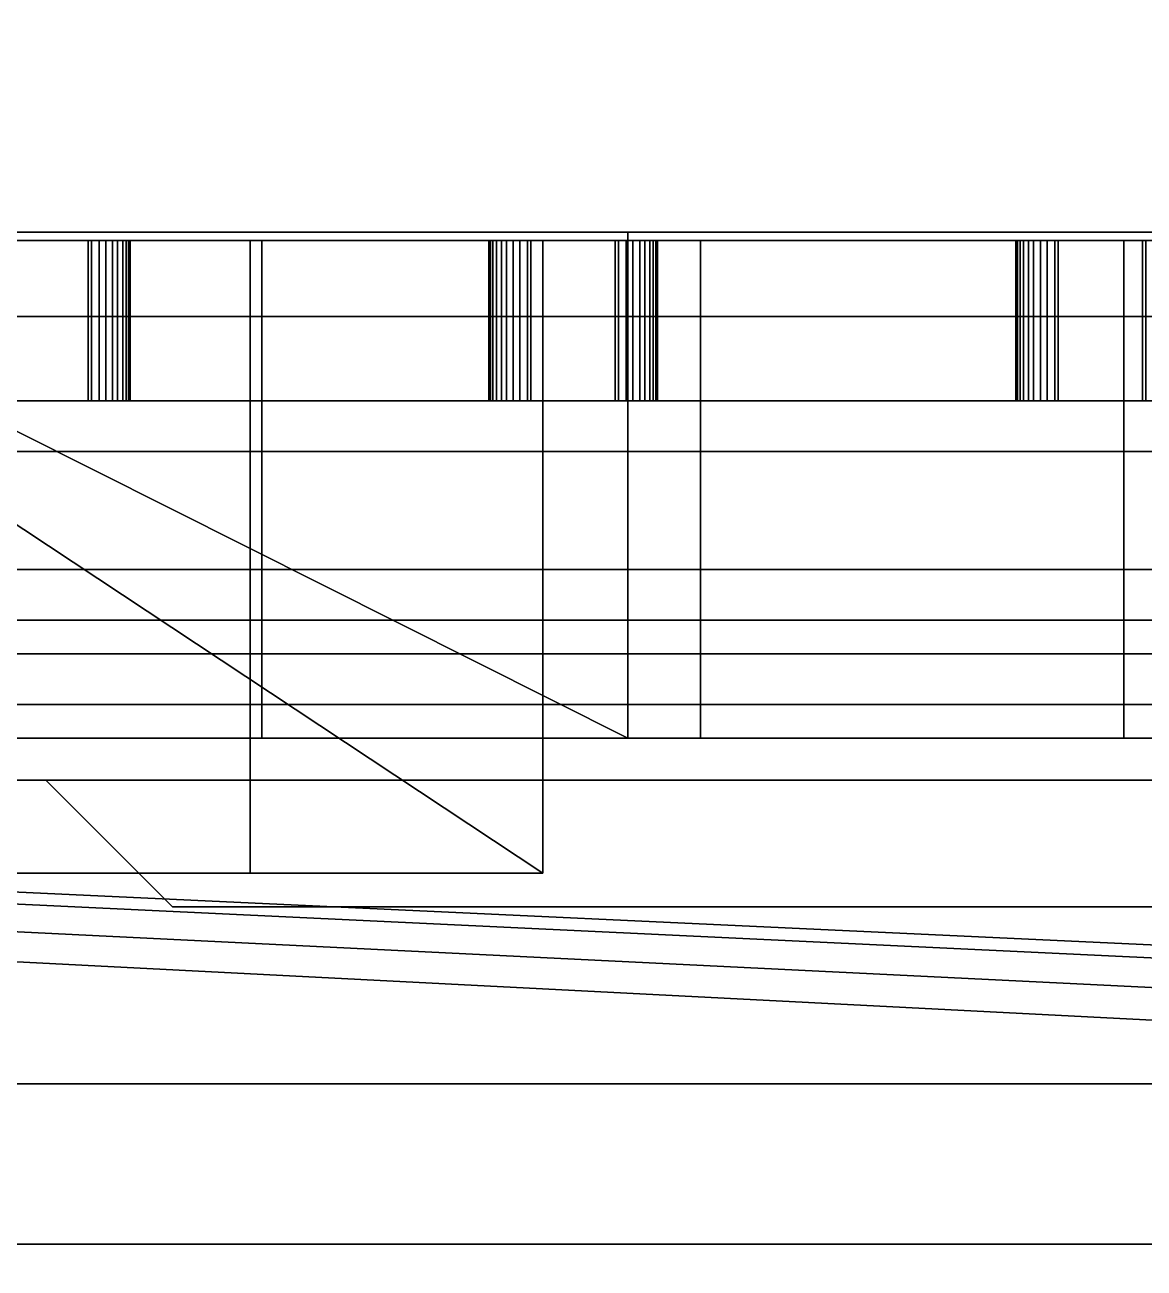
# Model space of a CAD drawing. Extents: x 0 to 7.6, y -0.8 to 10.1.
# Drawn here: x 1.685 to 1.8177, y -0.3629 to -0.2154 of the extents above; entities that cross this region are included whole.
import ezdxf

# ---------------------------------------------------------------- set-up
doc = ezdxf.new("R2010")
doc.units = 0
for name, color, linetype in [('BOARDS', 157, 'CONTINUOUS'), ('CORNICE', 252, 'CONTINUOUS'), ('DOOR', 250, 'CONTINUOUS'), ('WALL', 252, 'CONTINUOUS'), ('WALL_BOSSE', 252, 'CONTINUOUS'), ('WALL_FRAME', 252, 'CONTINUOUS'), ('WALL_FRAME.1', 252, 'CONTINUOUS')]:
    doc.layers.add(name, color=color, linetype=linetype)

msp = doc.modelspace()

# ---------------------------------------------------------------- linework, layer by layer
at = {"layer": 'BOARDS'}
for points in [[(2.3359, -0.608, 13.1354), (2.3359, 0, 13.1354), (0, 0, 13.1354), (0, -0.608, 13.1354)], [(2.3359, 0, 13.125), (2.3359, -0.608, 13.125), (0, -0.608, 13.125), (0, 0, 13.125)], [(2.135, -0.24, 1.875), (2.135, -0.05, 1.875), (0.99, -0.05, 1.875), (0.99, -0.24, 1.875)], [(0.99, -0.05, 1.865), (2.135, -0.05, 1.865), (2.135, -0.24, 1.865), (0.99, -0.24, 1.865)], [(1, -0.05, 10.0525), (2.125, -0.05, 10.0525), (2.125, -0.266, 10.0525), (1, -0.266, 10.0525)], [(2.125, -0.05, 10.0625), (1, -0.05, 10.0625), (1, -0.266, 10.0625), (2.125, -0.266, 10.0625)], [(1, -0.05, 5.99), (2.125, -0.05, 5.99), (2.125, -0.266, 5.99), (1, -0.266, 5.99)], [(2.125, -0.05, 6), (1, -0.05, 6), (1, -0.266, 6), (2.125, -0.266, 6)], [(0.765, -0.79, 1.875), (2.36, -0.79, 1.875), (0.99, -0.24, 1.875), (0.765, -0.24, 1.875)], [(0.765, -0.24, 1.865), (0.99, -0.24, 1.865), (2.36, -0.79, 1.865), (0.765, -0.79, 1.865)], [(2.36, -0.79, 1.875), (2.36, -0.24, 1.875), (2.135, -0.24, 1.875), (0.99, -0.24, 1.875)], [(2.135, -0.24, 1.865), (2.36, -0.24, 1.865), (2.36, -0.79, 1.865), (0.99, -0.24, 1.865)], [(1, -0.266, 10.0625), (1, -0.266, 10.0525), (2.125, -0.266, 10.0525), (2.125, -0.266, 10.0625)], [(1, -0.266, 6), (1, -0.266, 5.99), (2.125, -0.266, 5.99), (2.125, -0.266, 6)]]:
    msp.add_3dface(points, dxfattribs=at)
at = {"layer": 'CORNICE'}
for points in [[(2.75, -0.24, 8.95), (0, -0.24, 8.95), (0, -0.36, 8.95), (2.75, -0.36, 8.95)], [(0, -0.24, 8.7), (2.75, -0.24, 8.7), (2.75, -0.36, 8.7), (0, -0.36, 8.7)], [(2.75, -0.24, 8.95), (2.75, -0.24, 8.7), (0, -0.24, 8.7), (0, -0.24, 8.95)], [(0, -0.24, 12.175), (2.75, -0.24, 12.175), (2.75, -0.26, 12.175), (0, -0.26, 12.175)], [(2.75, -0.24, 12.2625), (0, -0.24, 12.2625), (0, -0.26, 12.2625), (2.75, -0.26, 12.2625)], [(0, -0.24, 12.175), (0, -0.24, 12.2625), (2.75, -0.24, 12.2625), (2.75, -0.24, 12.175)], [(2.75, -0.24, 12.2975), (2.75, -0.24, 12.375), (0, -0.24, 12.375), (0, -0.24, 12.2975)], [(2.75, -0.296, 12.45), (0, -0.296, 12.45), (0, -0.24, 12.45), (2.75, -0.24, 12.45)], [(2.75, -0.24, 12.41), (2.75, -0.24, 12.45), (0, -0.24, 12.45), (0, -0.24, 12.41)], [(2.75, -0.36, 12.8056), (0, -0.36, 12.8056), (0, -0.24, 12.8056), (2.75, -0.24, 12.8056)], [(0, -0.36, 12.7056), (2.75, -0.36, 12.7056), (2.75, -0.24, 12.7056), (0, -0.24, 12.7056)], [(2.75, -0.24, 12.8056), (0, -0.24, 12.8056), (0, -0.24, 12.7056), (2.75, -0.24, 12.7056)], [(2.5821, -0.36, 12.8556), (2.75, -0.36, 12.8556), (2.75, -0.24, 12.8556), (0, -0.24, 12.8556)], [(0, -0.408, 12.8556), (2.5821, -0.408, 12.8556), (2.5821, -0.36, 12.8556), (0, -0.24, 12.8556)], [(0, -0.24, 12.8056), (0, -0.24, 12.8556), (2.75, -0.24, 12.8556), (2.75, -0.24, 12.8056)], [(2.75, -0.24, 12.8056), (2.75, -0.36, 12.8056), (2.5821, -0.36, 12.8056), (0, -0.24, 12.8056)], [(0, -0.24, 12.8056), (2.5821, -0.36, 12.8056), (2.5821, -0.408, 12.8056), (0, -0.408, 12.8056)], [(0, -0.24, 13.0356), (2.75, -0.24, 13.0356), (2.75, -0.36, 13.0356), (2.4359, -0.36, 13.0356)], [(0, -0.24, 13.0356), (2.4359, -0.36, 13.0356), (2.4359, -0.508, 13.0356), (0, -0.508, 13.0356)], [(0, -0.24, 12.9356), (2.75, -0.24, 12.9356), (2.75, -0.24, 13.0356), (0, -0.24, 13.0356)], [(0, -0.24, 12.9356), (2.4359, -0.36, 12.9356), (2.75, -0.36, 12.9356), (2.75, -0.24, 12.9356)], [(0, -0.508, 12.9356), (2.4359, -0.508, 12.9356), (2.4359, -0.36, 12.9356), (0, -0.24, 12.9356)], [(0, -0.24, 13.125), (2.75, -0.24, 13.125), (2.75, -0.36, 13.125), (2.3359, -0.36, 13.125)], [(0, -0.24, 13.125), (2.3359, -0.36, 13.125), (2.3359, -0.608, 13.125), (0, -0.608, 13.125)], [(0, -0.24, 13.0356), (2.75, -0.24, 13.0356), (2.75, -0.24, 13.125), (0, -0.24, 13.125)], [(0, -0.24, 13.0356), (2.3359, -0.36, 13.0356), (2.75, -0.36, 13.0356), (2.75, -0.24, 13.0356)], [(0, -0.608, 13.0356), (2.3359, -0.608, 13.0356), (2.3359, -0.36, 13.0356), (0, -0.24, 13.0356)], [(0, -0.24, 12.45), (2.75, -0.24, 12.45), (2.75, -0.286, 12.45), (0, -0.286, 12.45)], [(2.75, -0.24, 12.7056), (0, -0.24, 12.7056), (0, -0.286, 12.7056), (2.75, -0.286, 12.7056)], [(0, -0.24, 12.45), (0, -0.24, 12.7056), (2.75, -0.24, 12.7056), (2.75, -0.24, 12.45)], [(0, -0.24, 12.9356), (2.75, -0.24, 12.9356), (2.75, -0.36, 12.9356), (2.5359, -0.36, 12.9356)], [(0, -0.24, 12.9356), (2.5359, -0.36, 12.9356), (2.5359, -0.498, 12.9356), (0, -0.498, 12.9356)], [(2.75, -0.24, 12.8556), (2.75, -0.24, 12.9356), (0, -0.24, 12.9356), (0, -0.24, 12.8556)], [(0, -0.398, 12.8556), (2.5821, -0.398, 12.8556), (2.5821, -0.36, 12.8556), (0, -0.24, 12.8556)], [(0, -0.28, 12.2975), (2.75, -0.28, 12.2975), (2.75, -0.24, 12.2975), (0, -0.24, 12.2975)], [(0, -0.24, 12.2625), (2.75, -0.24, 12.2625), (2.75, -0.24, 12.2975), (0, -0.24, 12.2975)], [(2.75, -0.28, 12.375), (0, -0.28, 12.375), (0, -0.24, 12.375), (2.75, -0.24, 12.375)], [(0, -0.296, 12.41), (2.75, -0.296, 12.41), (2.75, -0.24, 12.41), (0, -0.24, 12.41)], [(0, -0.24, 12.375), (2.75, -0.24, 12.375), (2.75, -0.24, 12.41), (0, -0.24, 12.41)], [(2.75, -0.241, 5), (0, -0.241, 5), (0, -0.341, 5), (2.75, -0.341, 5)], [(0, -0.241, 4.625), (2.75, -0.241, 4.625), (2.75, -0.341, 4.625), (0, -0.341, 4.625)], [(2.75, -0.241, 5), (2.75, -0.241, 4.625), (0, -0.241, 4.625), (0, -0.241, 5)], [(0, -0.3, 4.575), (2.75, -0.3, 4.575), (2.75, -0.241, 4.575), (0, -0.241, 4.575)], [(2.75, -0.3, 4.625), (0, -0.3, 4.625), (0, -0.241, 4.625), (2.75, -0.241, 4.625)], [(0, -0.241, 4.575), (2.75, -0.241, 4.575), (2.75, -0.241, 4.625), (0, -0.241, 4.625)], [(0, -0.26, 12.175), (2.75, -0.26, 12.175), (2.75, -0.26, 12.2625), (0, -0.26, 12.2625)], [(2.75, -0.26, 12.2625), (0, -0.26, 12.2625), (0, -0.28, 12.2975), (2.75, -0.28, 12.2975)], [(0, -0.28, 12.375), (2.75, -0.28, 12.375), (2.75, -0.28, 12.2975), (0, -0.28, 12.2975)], [(0, -0.296, 12.41), (0, -0.28, 12.375), (2.75, -0.28, 12.375), (2.75, -0.296, 12.41)], [(0, -0.286, 12.45), (2.75, -0.286, 12.45), (2.75, -0.286, 12.7056), (0, -0.286, 12.7056)], [(0, -0.296, 12.45), (2.75, -0.296, 12.45), (2.75, -0.296, 12.41), (0, -0.296, 12.41)], [(2.75, -0.3, 4.625), (2.75, -0.3, 4.575), (0, -0.3, 4.575), (0, -0.3, 4.625)], [(2.75, -0.341, 5), (0, -0.341, 5), (0, -0.341, 4.625), (2.75, -0.341, 4.625)], [(2.75, -0.36, 8.95), (0, -0.36, 8.95), (0, -0.36, 8.7), (2.75, -0.36, 8.7)], [(0, -0.36, 12.7056), (0, -0.36, 12.8056), (2.75, -0.36, 12.8056), (2.75, -0.36, 12.7056)]]:
    msp.add_3dface(points, dxfattribs=at)
at = {"layer": 'DOOR'}
for points in [[(2.125, -0.29, 1.675), (1.5925, -0.29, 1.675), (1.5925, -0.24, 1.675), (2.125, -0.24, 1.675)], [(1.5925, -0.29), (2.125, -0.29), (2.125, -0.24), (1.5925, -0.24)], [(2.125, -0.24, 1.675), (1.5925, -0.24, 1.675), (1.5925, -0.24), (2.125, -0.24)], [(1.5925, -0.29), (1.5925, -0.29, 1.675), (2.125, -0.29, 1.675), (2.125, -0.29)], [(2.025, -0.305, 1.575), (2.04, -0.29, 1.59), (1.6375, -0.29, 1.59), (1.6525, -0.305, 1.575)], [(1.6525, -0.305, 0.8875), (1.6375, -0.29, 0.8725), (2.04, -0.29, 0.8725), (2.025, -0.305, 0.8875)], [(2.04, -0.29, 1.59), (2.04, -0.29, 0.8725), (1.6375, -0.29, 0.8725), (1.6375, -0.29, 1.59)], [(2.025, -0.305, 0.7875), (2.04, -0.29, 0.8025), (1.6375, -0.29, 0.8025), (1.6525, -0.305, 0.7875)], [(1.6525, -0.305, 0.1), (1.6375, -0.29, 0.085), (2.04, -0.29, 0.085), (2.025, -0.305, 0.1)], [(2.04, -0.29, 0.8025), (2.04, -0.29, 0.085), (1.6375, -0.29, 0.085), (1.6375, -0.29, 0.8025)], [(1.6525, -0.305, 1.575), (1.6525, -0.305, 0.8875), (2.025, -0.305, 0.8875), (2.025, -0.305, 1.575)], [(1.6525, -0.305, 0.7875), (1.6525, -0.305, 0.1), (2.025, -0.305, 0.1), (2.025, -0.305, 0.7875)], [(1.975, -0.32, 1.525), (1.99, -0.305, 1.54), (1.6875, -0.305, 1.54), (1.7025, -0.32, 1.525)], [(1.7025, -0.32, 0.9375), (1.6875, -0.305, 0.9225), (1.99, -0.305, 0.9225), (1.975, -0.32, 0.9375)], [(1.7025, -0.32, 1.525), (1.6875, -0.305, 1.54), (1.6875, -0.305, 0.9225), (1.7025, -0.32, 0.9375)], [(1.99, -0.305, 1.54), (1.99, -0.305, 0.9225), (1.6875, -0.305, 0.9225), (1.6875, -0.305, 1.54)], [(1.975, -0.32, 0.7375), (1.99, -0.305, 0.7525), (1.6875, -0.305, 0.7525), (1.7025, -0.32, 0.7375)], [(1.7025, -0.32, 0.15), (1.6875, -0.305, 0.135), (1.99, -0.305, 0.135), (1.975, -0.32, 0.15)], [(1.7025, -0.32, 0.7375), (1.6875, -0.305, 0.7525), (1.6875, -0.305, 0.135), (1.7025, -0.32, 0.15)], [(1.99, -0.305, 0.7525), (1.99, -0.305, 0.135), (1.6875, -0.305, 0.135), (1.6875, -0.305, 0.7525)], [(1.7025, -0.32, 1.525), (1.7025, -0.32, 0.9375), (1.975, -0.32, 0.9375), (1.975, -0.32, 1.525)], [(1.7025, -0.32, 0.7375), (1.7025, -0.32, 0.15), (1.975, -0.32, 0.15), (1.975, -0.32, 0.7375)]]:
    msp.add_3dface(points, dxfattribs=at)
at = {"layer": 'WALL'}
for points in [[(2.75, -0.24, 13.125), (0, -0.24, 13.125), (0, 0, 13.125), (2.75, 0, 13.125)], [(0.99, -0.24, 8.135), (2.135, -0.24, 8.135), (2.135, 0, 8.135), (0.99, 0, 8.135)], [(2.135, -0.24, 5.99), (0.99, -0.24, 5.99), (0.99, 0, 5.99), (2.135, 0, 5.99)], [(0.99, -0.24, 4.01), (2.135, -0.24, 4.01), (2.135, 0, 4.01), (0.99, 0, 4.01)], [(2.135, -0.24, 1.865), (0.99, -0.24, 1.865), (0.99, 0, 1.865), (2.135, 0, 1.865)], [(0.99, -0.24, 11.8225), (2.135, -0.24, 11.8225), (2.135, 0, 11.8225), (0.99, 0, 11.8225)], [(2.135, -0.24, 10.0525), (0.99, -0.24, 10.0525), (0.99, 0, 10.0525), (2.135, 0, 10.0525)], [(1, -0.24, 1.675), (2.125, -0.24, 1.675), (2.125, 0, 1.675), (1, 0, 1.675)], [(0, -0.24, 13.125), (2.75, -0.24, 13.125), (2.135, -0.24, 11.8225), (0.99, -0.24, 11.8225)], [(2.35, -0.24, 1.865), (0.775, -0.24, 1.865), (0.775, -0.78, 1.865), (2.35, -0.78, 1.865)], [(0.775, -0.24, 1.675), (2.35, -0.24, 1.675), (2.35, -0.78, 1.675), (0.775, -0.78, 1.675)], [(2.35, -0.24, 1.675), (0.775, -0.24, 1.675), (0.775, -0.24, 1.865), (2.35, -0.24, 1.865)], [(0.99, -0.24, 10.0525), (2.135, -0.24, 10.0525), (2.135, -0.24, 8.135), (0.99, -0.24, 8.135)], [(0.99, -0.24, 5.99), (2.135, -0.24, 5.99), (2.135, -0.24, 4.01), (0.99, -0.24, 4.01)], [(0.99, -0.24, 1.865), (2.135, -0.24, 1.865), (2.125, -0.24, 1.675), (1, -0.24, 1.675)]]:
    msp.add_3dface(points, dxfattribs=at)
at = {"layer": 'WALL_BOSSE'}
for points in [[(1.8268, -0.24, 8.135), (1.8268, -0.25, 8.135), (1.6569, -0.25, 8.135), (1.6569, -0.24, 8.135)], [(1.6569, -0.24, 8.135), (1.7565, -0.24, 8.7), (1.8823, -0.24, 8.45), (1.8268, -0.24, 8.135)], [(1.7565, -0.3, 8.7), (1.7565, -0.24, 8.7), (1.6569, -0.24, 8.135), (1.6569, -0.25, 8.135)], [(1.7565, -0.24, 8.7), (2.75, -0.24, 8.7), (2.75, -0.24, 8.45), (1.8823, -0.24, 8.45)], [(2.75, -0.3, 8.7), (2.75, -0.24, 8.7), (1.7565, -0.24, 8.7), (1.7565, -0.3, 8.7)], [(1.6467, -0.241, 8.135), (1.4783, -0.241, 8.135), (1.3786, -0.241, 8.7), (1.7464, -0.241, 8.7)], [(1.7464, -0.316, 8.7), (1.7464, -0.241, 8.7), (1.3786, -0.241, 8.7), (1.3786, -0.316, 8.7)], [(1.7117, -0.241, 4.625), (1.4133, -0.241, 4.625), (1.4133, -0.316, 4.625), (1.7117, -0.316, 4.625)], [(1.5935, -0.241, 4.2508), (1.48, -0.241, 4.2468), (1.4133, -0.241, 4.625), (1.7117, -0.241, 4.625)], [(1.645, -0.241, 4.2468), (1.5935, -0.241, 4.2508), (1.7117, -0.241, 4.625)], [(1.645, -0.241, 4.2468), (1.7117, -0.241, 4.625), (1.7117, -0.316, 4.625), (1.645, -0.316, 4.2468)], [(1.6467, -0.25, 8.135), (1.6467, -0.241, 8.135), (1.7464, -0.241, 8.7), (1.7464, -0.316, 8.7)], [(1.7131, -0.241, 4.575), (1.655, -0.241, 4.246), (1.655, -0.3, 4.246), (1.7131, -0.3, 4.575)], [(1.655, -0.241, 4.246), (1.7651, -0.241, 4.2319), (1.7651, -0.3, 4.2319), (1.655, -0.3, 4.246)], [(1.655, -0.241, 4.246), (1.7131, -0.241, 4.575), (1.9074, -0.241, 4.575), (1.7651, -0.241, 4.2319)], [(1.9074, -0.241, 4.575), (1.7131, -0.241, 4.575), (1.7131, -0.3, 4.575), (1.9074, -0.3, 4.575)], [(1.7651, -0.241, 4.2319), (1.8153, -0.241, 4.2197), (1.8153, -0.3, 4.2197), (1.7651, -0.3, 4.2319)], [(1.8153, -0.241, 4.2197), (1.7651, -0.241, 4.2319), (1.9074, -0.241, 4.575)], [(1.8153, -0.241, 4.2197), (1.9074, -0.241, 4.575), (1.9074, -0.3, 4.575), (1.8153, -0.3, 4.2197)], [(1.645, -0.25, 8.125), (1.6467, -0.25, 8.135), (1.7464, -0.316, 8.7), (1.645, -0.316, 8.125)], [(1.6551, -0.25, 8.125), (1.825, -0.25, 8.125), (1.825, -0.3, 8.125), (1.6551, -0.3, 8.125)], [(1.8268, -0.25, 8.135), (1.825, -0.25, 8.125), (1.6551, -0.25, 8.125), (1.6569, -0.25, 8.135)], [(1.6551, -0.3, 8.125), (1.7565, -0.3, 8.7), (1.6569, -0.25, 8.135), (1.6551, -0.25, 8.125)], [(1.9074, -0.3, 4.575), (1.7131, -0.3, 4.575), (1.655, -0.3, 4.246), (1.7651, -0.3, 4.2319)], [(1.825, -0.3, 8.125), (1.8823, -0.3, 8.45), (1.7565, -0.3, 8.7), (1.6551, -0.3, 8.125)], [(1.8823, -0.3, 8.45), (2.75, -0.3, 8.45), (2.75, -0.3, 8.7), (1.7565, -0.3, 8.7)], [(1.8153, -0.3, 4.2197), (1.9074, -0.3, 4.575), (1.7651, -0.3, 4.2319)], [(1.645, -0.316, 8.125), (1.7464, -0.316, 8.7), (1.3786, -0.316, 8.7), (1.48, -0.316, 8.125)], [(1.5935, -0.316, 4.2508), (1.7117, -0.316, 4.625), (1.4133, -0.316, 4.625), (1.48, -0.316, 4.2468)], [(1.645, -0.316, 4.2468), (1.7117, -0.316, 4.625), (1.5935, -0.316, 4.2508)]]:
    msp.add_3dface(points, dxfattribs=at)
at = {"layer": 'WALL_FRAME'}
for points in [[(2.0625, -0.241, 5.7), (1.0625, -0.241, 5.7), (1.0625, -0.26, 5.7), (2.0625, -0.26, 5.7)], [(1.1304, -0.241, 5.6375), (1.1196, -0.241, 5.6375), (1.0625, -0.241, 5.7), (2.0625, -0.241, 5.7)], [(2.0625, -0.241, 9.7625), (1.0625, -0.241, 9.7625), (1.0625, -0.26, 9.7625), (2.0625, -0.26, 9.7625)], [(1.9375, -0.241, 9.3125), (1.1875, -0.241, 9.3125), (1.0625, -0.241, 9.7625), (2.0625, -0.241, 9.7625)], [(1.9375, -0.241, 5.25), (1.1875, -0.241, 5.25), (1.1196, -0.241, 5.3125), (1.9946, -0.241, 5.3125)], [(1.1929, -0.241, 5.6375), (1.1304, -0.241, 5.6375), (2.0625, -0.241, 5.7)], [(1.1875, -0.241, 5.25), (1.9375, -0.241, 5.25), (1.9375, -0.26, 5.25), (1.1875, -0.26, 5.25)], [(1.1875, -0.241, 9.3125), (1.9375, -0.241, 9.3125), (1.9375, -0.26, 9.3125), (1.1875, -0.26, 9.3125)], [(1.2554, -0.241, 5.6375), (1.1929, -0.241, 5.6375), (2.0625, -0.241, 5.7)], [(1.3179, -0.241, 5.6375), (1.2554, -0.241, 5.6375), (2.0625, -0.241, 5.7)], [(1.3804, -0.241, 5.6375), (1.3179, -0.241, 5.6375), (2.0625, -0.241, 5.7)], [(1.4429, -0.241, 5.6375), (1.3804, -0.241, 5.6375), (2.0625, -0.241, 5.7)], [(1.5054, -0.241, 5.6375), (1.4429, -0.241, 5.6375), (2.0625, -0.241, 5.7)], [(1.5679, -0.241, 5.6375), (1.5054, -0.241, 5.6375), (2.0625, -0.241, 5.7)], [(1.6304, -0.241, 5.6375), (1.5679, -0.241, 5.6375), (2.0625, -0.241, 5.7), (1.6929, -0.241, 5.6375)], [(1.6925, -0.241, 5.3125), (1.6825, -0.241, 5.3125), (1.6825, -0.26, 5.3125), (1.6925, -0.26, 5.3125)], [(1.6825, -0.241, 5.6375), (1.6925, -0.241, 5.6375), (1.6925, -0.26, 5.6375), (1.6825, -0.26, 5.6375)], [(1.6929, -0.241, 5.3125), (1.6925, -0.241, 5.3125), (1.6925, -0.26, 5.3125), (1.6929, -0.26, 5.3125)], [(1.6925, -0.241, 5.6375), (1.6929, -0.241, 5.6375), (1.6929, -0.26, 5.6375), (1.6925, -0.26, 5.6375)], [(1.6938, -0.241, 5.3127), (1.6929, -0.241, 5.3125), (1.6929, -0.26, 5.3125), (1.6938, -0.26, 5.3127)], [(1.6929, -0.241, 5.6375), (1.6938, -0.241, 5.6373), (1.6938, -0.26, 5.6373), (1.6929, -0.26, 5.6375)], [(1.7554, -0.241, 5.6375), (1.6929, -0.241, 5.6375), (2.0625, -0.241, 5.7)], [(1.6938, -0.241, 5.6373), (1.6929, -0.241, 5.6375), (1.7446, -0.241, 5.6375), (1.7437, -0.241, 5.6373)], [(1.6929, -0.241, 5.3125), (1.6938, -0.241, 5.3127), (1.7437, -0.241, 5.3127), (1.7446, -0.241, 5.3125)], [(1.6946, -0.241, 5.313), (1.6938, -0.241, 5.3127), (1.6938, -0.26, 5.3127), (1.6946, -0.26, 5.313)], [(1.6938, -0.241, 5.6373), (1.6946, -0.241, 5.637), (1.6946, -0.26, 5.637), (1.6938, -0.26, 5.6373)], [(1.6946, -0.241, 5.637), (1.6938, -0.241, 5.6373), (1.7437, -0.241, 5.6373), (1.7429, -0.241, 5.637)], [(1.6938, -0.241, 5.3127), (1.6946, -0.241, 5.313), (1.7429, -0.241, 5.313), (1.7437, -0.241, 5.3127)], [(1.6954, -0.241, 5.3134), (1.6946, -0.241, 5.313), (1.6946, -0.26, 5.313), (1.6954, -0.26, 5.3134)], [(1.6946, -0.241, 5.637), (1.6954, -0.241, 5.6366), (1.6954, -0.26, 5.6366), (1.6946, -0.26, 5.637)], [(1.6954, -0.241, 5.6366), (1.6946, -0.241, 5.637), (1.7429, -0.241, 5.637), (1.7421, -0.241, 5.6366)], [(1.6946, -0.241, 5.313), (1.6954, -0.241, 5.3134), (1.7421, -0.241, 5.3134), (1.7429, -0.241, 5.313)], [(1.696, -0.241, 5.314), (1.6954, -0.241, 5.3134), (1.6954, -0.26, 5.3134), (1.696, -0.26, 5.314)], [(1.6954, -0.241, 5.6366), (1.696, -0.241, 5.636), (1.696, -0.26, 5.636), (1.6954, -0.26, 5.6366)], [(1.696, -0.241, 5.636), (1.6954, -0.241, 5.6366), (1.7421, -0.241, 5.6366), (1.7415, -0.241, 5.636)], [(1.6954, -0.241, 5.3134), (1.696, -0.241, 5.314), (1.7415, -0.241, 5.314), (1.7421, -0.241, 5.3134)], [(1.6966, -0.241, 5.3146), (1.696, -0.241, 5.314), (1.696, -0.26, 5.314), (1.6966, -0.26, 5.3146)], [(1.696, -0.241, 5.636), (1.6966, -0.241, 5.6354), (1.6966, -0.26, 5.6354), (1.696, -0.26, 5.636)], [(1.6966, -0.241, 5.6354), (1.696, -0.241, 5.636), (1.7415, -0.241, 5.636), (1.7409, -0.241, 5.6354)], [(1.696, -0.241, 5.314), (1.6966, -0.241, 5.3146), (1.7409, -0.241, 5.3146), (1.7415, -0.241, 5.314)], [(1.697, -0.241, 5.3154), (1.6966, -0.241, 5.3146), (1.6966, -0.26, 5.3146), (1.697, -0.26, 5.3154)], [(1.6966, -0.241, 5.6354), (1.697, -0.241, 5.6346), (1.697, -0.26, 5.6346), (1.6966, -0.26, 5.6354)], [(1.697, -0.241, 5.6346), (1.6966, -0.241, 5.6354), (1.7409, -0.241, 5.6354), (1.7405, -0.241, 5.6346)], [(1.6966, -0.241, 5.3146), (1.697, -0.241, 5.3154), (1.7405, -0.241, 5.3154), (1.7409, -0.241, 5.3146)], [(1.6973, -0.241, 5.3162), (1.697, -0.241, 5.3154), (1.697, -0.26, 5.3154), (1.6973, -0.26, 5.3162)], [(1.697, -0.241, 5.6346), (1.6973, -0.241, 5.6338), (1.6973, -0.26, 5.6338), (1.697, -0.26, 5.6346)], [(1.6973, -0.241, 5.6338), (1.697, -0.241, 5.6346), (1.7405, -0.241, 5.6346), (1.7402, -0.241, 5.6338)], [(1.697, -0.241, 5.3154), (1.6973, -0.241, 5.3162), (1.7402, -0.241, 5.3162), (1.7405, -0.241, 5.3154)], [(1.6975, -0.241, 5.3171), (1.6973, -0.241, 5.3162), (1.6973, -0.26, 5.3162), (1.6975, -0.26, 5.3171)], [(1.6973, -0.241, 5.6338), (1.6975, -0.241, 5.6329), (1.6975, -0.26, 5.6329), (1.6973, -0.26, 5.6338)], [(1.6975, -0.241, 5.6329), (1.6973, -0.241, 5.6338), (1.7402, -0.241, 5.6338), (1.74, -0.241, 5.6329)], [(1.6973, -0.241, 5.3162), (1.6975, -0.241, 5.3171), (1.74, -0.241, 5.3171), (1.7402, -0.241, 5.3162)], [(1.6975, -0.241, 5.6325), (1.6975, -0.241, 5.3175), (1.6975, -0.26, 5.3175), (1.6975, -0.26, 5.6325)], [(1.6975, -0.241, 5.3175), (1.6975, -0.241, 5.3171), (1.6975, -0.26, 5.3171), (1.6975, -0.26, 5.3175)], [(1.6975, -0.241, 5.6329), (1.6975, -0.241, 5.6325), (1.6975, -0.26, 5.6325), (1.6975, -0.26, 5.6329)], [(1.6975, -0.241, 5.3171), (1.6975, -0.241, 5.6329), (1.74, -0.241, 5.6329), (1.74, -0.241, 5.3171)], [(1.7402, -0.241, 5.3162), (1.74, -0.241, 5.3171), (1.74, -0.26, 5.3171), (1.7402, -0.26, 5.3162)], [(1.74, -0.241, 5.3171), (1.74, -0.241, 5.3175), (1.74, -0.26, 5.3175), (1.74, -0.26, 5.3171)], [(1.74, -0.241, 5.3175), (1.74, -0.241, 5.6325), (1.74, -0.26, 5.6325), (1.74, -0.26, 5.3175)], [(1.74, -0.241, 5.6325), (1.74, -0.241, 5.6329), (1.74, -0.26, 5.6329), (1.74, -0.26, 5.6325)], [(1.74, -0.241, 5.6329), (1.7402, -0.241, 5.6338), (1.7402, -0.26, 5.6338), (1.74, -0.26, 5.6329)], [(1.7405, -0.241, 5.3154), (1.7402, -0.241, 5.3162), (1.7402, -0.26, 5.3162), (1.7405, -0.26, 5.3154)], [(1.7402, -0.241, 5.6338), (1.7405, -0.241, 5.6346), (1.7405, -0.26, 5.6346), (1.7402, -0.26, 5.6338)], [(1.7409, -0.241, 5.3146), (1.7405, -0.241, 5.3154), (1.7405, -0.26, 5.3154), (1.7409, -0.26, 5.3146)], [(1.7405, -0.241, 5.6346), (1.7409, -0.241, 5.6354), (1.7409, -0.26, 5.6354), (1.7405, -0.26, 5.6346)], [(1.7415, -0.241, 5.314), (1.7409, -0.241, 5.3146), (1.7409, -0.26, 5.3146), (1.7415, -0.26, 5.314)], [(1.7409, -0.241, 5.6354), (1.7415, -0.241, 5.636), (1.7415, -0.26, 5.636), (1.7409, -0.26, 5.6354)], [(1.7421, -0.241, 5.3134), (1.7415, -0.241, 5.314), (1.7415, -0.26, 5.314), (1.7421, -0.26, 5.3134)], [(1.7415, -0.241, 5.636), (1.7421, -0.241, 5.6366), (1.7421, -0.26, 5.6366), (1.7415, -0.26, 5.636)], [(1.7429, -0.241, 5.313), (1.7421, -0.241, 5.3134), (1.7421, -0.26, 5.3134), (1.7429, -0.26, 5.313)], [(1.7421, -0.241, 5.6366), (1.7429, -0.241, 5.637), (1.7429, -0.26, 5.637), (1.7421, -0.26, 5.6366)], [(1.7437, -0.241, 5.3127), (1.7429, -0.241, 5.313), (1.7429, -0.26, 5.313), (1.7437, -0.26, 5.3127)], [(1.7429, -0.241, 5.637), (1.7437, -0.241, 5.6373), (1.7437, -0.26, 5.6373), (1.7429, -0.26, 5.637)], [(1.7446, -0.241, 5.3125), (1.7437, -0.241, 5.3127), (1.7437, -0.26, 5.3127), (1.7446, -0.26, 5.3125)], [(1.7437, -0.241, 5.6373), (1.7446, -0.241, 5.6375), (1.7446, -0.26, 5.6375), (1.7437, -0.26, 5.6373)], [(1.745, -0.241, 5.3125), (1.7446, -0.241, 5.3125), (1.7446, -0.26, 5.3125), (1.745, -0.26, 5.3125)], [(1.7446, -0.241, 5.6375), (1.745, -0.241, 5.6375), (1.745, -0.26, 5.6375), (1.7446, -0.26, 5.6375)], [(1.755, -0.241, 5.3125), (1.745, -0.241, 5.3125), (1.745, -0.26, 5.3125), (1.755, -0.26, 5.3125)], [(1.745, -0.241, 5.6375), (1.755, -0.241, 5.6375), (1.755, -0.26, 5.6375), (1.745, -0.26, 5.6375)], [(1.7554, -0.241, 5.3125), (1.755, -0.241, 5.3125), (1.755, -0.26, 5.3125), (1.7554, -0.26, 5.3125)], [(1.755, -0.241, 5.6375), (1.7554, -0.241, 5.6375), (1.7554, -0.26, 5.6375), (1.755, -0.26, 5.6375)], [(1.7563, -0.241, 5.3127), (1.7554, -0.241, 5.3125), (1.7554, -0.26, 5.3125), (1.7563, -0.26, 5.3127)], [(1.7554, -0.241, 5.6375), (1.7563, -0.241, 5.6373), (1.7563, -0.26, 5.6373), (1.7554, -0.26, 5.6375)], [(1.8179, -0.241, 5.6375), (1.7554, -0.241, 5.6375), (2.0625, -0.241, 5.7)], [(1.7563, -0.241, 5.6373), (1.7554, -0.241, 5.6375), (1.8071, -0.241, 5.6375), (1.8062, -0.241, 5.6373)], [(1.7554, -0.241, 5.3125), (1.7563, -0.241, 5.3127), (1.8062, -0.241, 5.3127), (1.8071, -0.241, 5.3125)], [(1.7571, -0.241, 5.313), (1.7563, -0.241, 5.3127), (1.7563, -0.26, 5.3127), (1.7571, -0.26, 5.313)], [(1.7563, -0.241, 5.6373), (1.7571, -0.241, 5.637), (1.7571, -0.26, 5.637), (1.7563, -0.26, 5.6373)], [(1.7571, -0.241, 5.637), (1.7563, -0.241, 5.6373), (1.8062, -0.241, 5.6373), (1.8054, -0.241, 5.637)], [(1.7563, -0.241, 5.3127), (1.7571, -0.241, 5.313), (1.8054, -0.241, 5.313), (1.8062, -0.241, 5.3127)], [(1.7579, -0.241, 5.3134), (1.7571, -0.241, 5.313), (1.7571, -0.26, 5.313), (1.7579, -0.26, 5.3134)], [(1.7571, -0.241, 5.637), (1.7579, -0.241, 5.6366), (1.7579, -0.26, 5.6366), (1.7571, -0.26, 5.637)], [(1.7579, -0.241, 5.6366), (1.7571, -0.241, 5.637), (1.8054, -0.241, 5.637), (1.8046, -0.241, 5.6366)], [(1.7571, -0.241, 5.313), (1.7579, -0.241, 5.3134), (1.8046, -0.241, 5.3134), (1.8054, -0.241, 5.313)], [(1.7585, -0.241, 5.314), (1.7579, -0.241, 5.3134), (1.7579, -0.26, 5.3134), (1.7585, -0.26, 5.314)], [(1.7579, -0.241, 5.6366), (1.7585, -0.241, 5.636), (1.7585, -0.26, 5.636), (1.7579, -0.26, 5.6366)], [(1.7585, -0.241, 5.636), (1.7579, -0.241, 5.6366), (1.8046, -0.241, 5.6366), (1.804, -0.241, 5.636)], [(1.7579, -0.241, 5.3134), (1.7585, -0.241, 5.314), (1.804, -0.241, 5.314), (1.8046, -0.241, 5.3134)], [(1.7591, -0.241, 5.3146), (1.7585, -0.241, 5.314), (1.7585, -0.26, 5.314), (1.7591, -0.26, 5.3146)], [(1.7585, -0.241, 5.636), (1.7591, -0.241, 5.6354), (1.7591, -0.26, 5.6354), (1.7585, -0.26, 5.636)], [(1.7591, -0.241, 5.6354), (1.7585, -0.241, 5.636), (1.804, -0.241, 5.636), (1.8034, -0.241, 5.6354)], [(1.7585, -0.241, 5.314), (1.7591, -0.241, 5.3146), (1.8034, -0.241, 5.3146), (1.804, -0.241, 5.314)], [(1.7595, -0.241, 5.3154), (1.7591, -0.241, 5.3146), (1.7591, -0.26, 5.3146), (1.7595, -0.26, 5.3154)], [(1.7591, -0.241, 5.6354), (1.7595, -0.241, 5.6346), (1.7595, -0.26, 5.6346), (1.7591, -0.26, 5.6354)], [(1.7595, -0.241, 5.6346), (1.7591, -0.241, 5.6354), (1.8034, -0.241, 5.6354), (1.803, -0.241, 5.6346)], [(1.7591, -0.241, 5.3146), (1.7595, -0.241, 5.3154), (1.803, -0.241, 5.3154), (1.8034, -0.241, 5.3146)], [(1.7598, -0.241, 5.3162), (1.7595, -0.241, 5.3154), (1.7595, -0.26, 5.3154), (1.7598, -0.26, 5.3162)], [(1.7595, -0.241, 5.6346), (1.7598, -0.241, 5.6338), (1.7598, -0.26, 5.6338), (1.7595, -0.26, 5.6346)], [(1.7598, -0.241, 5.6338), (1.7595, -0.241, 5.6346), (1.803, -0.241, 5.6346), (1.8027, -0.241, 5.6338)], [(1.7595, -0.241, 5.3154), (1.7598, -0.241, 5.3162), (1.8027, -0.241, 5.3162), (1.803, -0.241, 5.3154)], [(1.76, -0.241, 5.3171), (1.7598, -0.241, 5.3162), (1.7598, -0.26, 5.3162), (1.76, -0.26, 5.3171)], [(1.7598, -0.241, 5.6338), (1.76, -0.241, 5.6329), (1.76, -0.26, 5.6329), (1.7598, -0.26, 5.6338)], [(1.76, -0.241, 5.6329), (1.7598, -0.241, 5.6338), (1.8027, -0.241, 5.6338), (1.8025, -0.241, 5.6329)], [(1.7598, -0.241, 5.3162), (1.76, -0.241, 5.3171), (1.8025, -0.241, 5.3171), (1.8027, -0.241, 5.3162)], [(1.76, -0.241, 5.6325), (1.76, -0.241, 5.3175), (1.76, -0.26, 5.3175), (1.76, -0.26, 5.6325)], [(1.76, -0.241, 5.3175), (1.76, -0.241, 5.3171), (1.76, -0.26, 5.3171), (1.76, -0.26, 5.3175)], [(1.76, -0.241, 5.6329), (1.76, -0.241, 5.6325), (1.76, -0.26, 5.6325), (1.76, -0.26, 5.6329)], [(1.76, -0.241, 5.3171), (1.76, -0.241, 5.6329), (1.8025, -0.241, 5.6329), (1.8025, -0.241, 5.3171)], [(1.8027, -0.241, 5.3162), (1.8025, -0.241, 5.3171), (1.8025, -0.26, 5.3171), (1.8027, -0.26, 5.3162)], [(1.8025, -0.241, 5.3171), (1.8025, -0.241, 5.3175), (1.8025, -0.26, 5.3175), (1.8025, -0.26, 5.3171)], [(1.8025, -0.241, 5.3175), (1.8025, -0.241, 5.6325), (1.8025, -0.26, 5.6325), (1.8025, -0.26, 5.3175)], [(1.8025, -0.241, 5.6325), (1.8025, -0.241, 5.6329), (1.8025, -0.26, 5.6329), (1.8025, -0.26, 5.6325)], [(1.8025, -0.241, 5.6329), (1.8027, -0.241, 5.6338), (1.8027, -0.26, 5.6338), (1.8025, -0.26, 5.6329)], [(1.803, -0.241, 5.3154), (1.8027, -0.241, 5.3162), (1.8027, -0.26, 5.3162), (1.803, -0.26, 5.3154)], [(1.8027, -0.241, 5.6338), (1.803, -0.241, 5.6346), (1.803, -0.26, 5.6346), (1.8027, -0.26, 5.6338)], [(1.8034, -0.241, 5.3146), (1.803, -0.241, 5.3154), (1.803, -0.26, 5.3154), (1.8034, -0.26, 5.3146)], [(1.803, -0.241, 5.6346), (1.8034, -0.241, 5.6354), (1.8034, -0.26, 5.6354), (1.803, -0.26, 5.6346)], [(1.804, -0.241, 5.314), (1.8034, -0.241, 5.3146), (1.8034, -0.26, 5.3146), (1.804, -0.26, 5.314)], [(1.8034, -0.241, 5.6354), (1.804, -0.241, 5.636), (1.804, -0.26, 5.636), (1.8034, -0.26, 5.6354)], [(1.8046, -0.241, 5.3134), (1.804, -0.241, 5.314), (1.804, -0.26, 5.314), (1.8046, -0.26, 5.3134)], [(1.804, -0.241, 5.636), (1.8046, -0.241, 5.6366), (1.8046, -0.26, 5.6366), (1.804, -0.26, 5.636)], [(1.8054, -0.241, 5.313), (1.8046, -0.241, 5.3134), (1.8046, -0.26, 5.3134), (1.8054, -0.26, 5.313)], [(1.8046, -0.241, 5.6366), (1.8054, -0.241, 5.637), (1.8054, -0.26, 5.637), (1.8046, -0.26, 5.6366)], [(1.8062, -0.241, 5.3127), (1.8054, -0.241, 5.313), (1.8054, -0.26, 5.313), (1.8062, -0.26, 5.3127)], [(1.8054, -0.241, 5.637), (1.8062, -0.241, 5.6373), (1.8062, -0.26, 5.6373), (1.8054, -0.26, 5.637)], [(1.8071, -0.241, 5.3125), (1.8062, -0.241, 5.3127), (1.8062, -0.26, 5.3127), (1.8071, -0.26, 5.3125)], [(1.8062, -0.241, 5.6373), (1.8071, -0.241, 5.6375), (1.8071, -0.26, 5.6375), (1.8062, -0.26, 5.6373)], [(1.8075, -0.241, 5.3125), (1.8071, -0.241, 5.3125), (1.8071, -0.26, 5.3125), (1.8075, -0.26, 5.3125)], [(1.8071, -0.241, 5.6375), (1.8075, -0.241, 5.6375), (1.8075, -0.26, 5.6375), (1.8071, -0.26, 5.6375)], [(1.8175, -0.241, 5.3125), (1.8075, -0.241, 5.3125), (1.8075, -0.26, 5.3125), (1.8175, -0.26, 5.3125)], [(1.8075, -0.241, 5.6375), (1.8175, -0.241, 5.6375), (1.8175, -0.26, 5.6375), (1.8075, -0.26, 5.6375)], [(1.8179, -0.241, 5.3125), (1.8175, -0.241, 5.3125), (1.8175, -0.26, 5.3125), (1.8179, -0.26, 5.3125)], [(1.8175, -0.241, 5.6375), (1.8179, -0.241, 5.6375), (1.8179, -0.26, 5.6375), (1.8175, -0.26, 5.6375)], [(1.9946, -0.26, 5.6375), (2.0054, -0.26, 5.6375), (2.0625, -0.26, 5.7), (1.0625, -0.26, 5.7)], [(1.9321, -0.26, 5.6375), (1.9946, -0.26, 5.6375), (1.0625, -0.26, 5.7), (1.8696, -0.26, 5.6375)], [(1.8071, -0.26, 5.6375), (1.8696, -0.26, 5.6375), (1.0625, -0.26, 5.7), (1.7446, -0.26, 5.6375)], [(1.6821, -0.26, 5.6375), (1.7446, -0.26, 5.6375), (1.0625, -0.26, 5.7), (1.6196, -0.26, 5.6375)], [(1.1875, -0.26, 9.3125), (1.9375, -0.26, 9.3125), (2.0625, -0.26, 9.7625), (1.0625, -0.26, 9.7625)], [(1.1875, -0.26, 5.25), (1.9375, -0.26, 5.25), (2.0054, -0.26, 5.3125), (1.1304, -0.26, 5.3125)], [(1.7437, -0.26, 5.6373), (1.7446, -0.26, 5.6375), (1.6929, -0.26, 5.6375), (1.6938, -0.26, 5.6373)], [(1.7446, -0.26, 5.3125), (1.7437, -0.26, 5.3127), (1.6938, -0.26, 5.3127), (1.6929, -0.26, 5.3125)], [(1.7429, -0.26, 5.637), (1.7437, -0.26, 5.6373), (1.6938, -0.26, 5.6373), (1.6946, -0.26, 5.637)], [(1.7437, -0.26, 5.3127), (1.7429, -0.26, 5.313), (1.6946, -0.26, 5.313), (1.6938, -0.26, 5.3127)], [(1.7421, -0.26, 5.6366), (1.7429, -0.26, 5.637), (1.6946, -0.26, 5.637), (1.6954, -0.26, 5.6366)], [(1.7429, -0.26, 5.313), (1.7421, -0.26, 5.3134), (1.6954, -0.26, 5.3134), (1.6946, -0.26, 5.313)], [(1.7415, -0.26, 5.636), (1.7421, -0.26, 5.6366), (1.6954, -0.26, 5.6366), (1.696, -0.26, 5.636)], [(1.7421, -0.26, 5.3134), (1.7415, -0.26, 5.314), (1.696, -0.26, 5.314), (1.6954, -0.26, 5.3134)], [(1.7409, -0.26, 5.6354), (1.7415, -0.26, 5.636), (1.696, -0.26, 5.636), (1.6966, -0.26, 5.6354)], [(1.7415, -0.26, 5.314), (1.7409, -0.26, 5.3146), (1.6966, -0.26, 5.3146), (1.696, -0.26, 5.314)], [(1.7405, -0.26, 5.6346), (1.7409, -0.26, 5.6354), (1.6966, -0.26, 5.6354), (1.697, -0.26, 5.6346)], [(1.7409, -0.26, 5.3146), (1.7405, -0.26, 5.3154), (1.697, -0.26, 5.3154), (1.6966, -0.26, 5.3146)], [(1.7402, -0.26, 5.6338), (1.7405, -0.26, 5.6346), (1.697, -0.26, 5.6346), (1.6973, -0.26, 5.6338)], [(1.7405, -0.26, 5.3154), (1.7402, -0.26, 5.3162), (1.6973, -0.26, 5.3162), (1.697, -0.26, 5.3154)], [(1.74, -0.26, 5.6329), (1.7402, -0.26, 5.6338), (1.6973, -0.26, 5.6338), (1.6975, -0.26, 5.6329)], [(1.7402, -0.26, 5.3162), (1.74, -0.26, 5.3171), (1.6975, -0.26, 5.3171), (1.6973, -0.26, 5.3162)], [(1.74, -0.26, 5.3171), (1.74, -0.26, 5.6329), (1.6975, -0.26, 5.6329), (1.6975, -0.26, 5.3171)], [(1.8062, -0.26, 5.6373), (1.8071, -0.26, 5.6375), (1.7554, -0.26, 5.6375), (1.7563, -0.26, 5.6373)], [(1.8071, -0.26, 5.3125), (1.8062, -0.26, 5.3127), (1.7563, -0.26, 5.3127), (1.7554, -0.26, 5.3125)], [(1.8054, -0.26, 5.637), (1.8062, -0.26, 5.6373), (1.7563, -0.26, 5.6373), (1.7571, -0.26, 5.637)], [(1.8062, -0.26, 5.3127), (1.8054, -0.26, 5.313), (1.7571, -0.26, 5.313), (1.7563, -0.26, 5.3127)], [(1.8046, -0.26, 5.6366), (1.8054, -0.26, 5.637), (1.7571, -0.26, 5.637), (1.7579, -0.26, 5.6366)], [(1.8054, -0.26, 5.313), (1.8046, -0.26, 5.3134), (1.7579, -0.26, 5.3134), (1.7571, -0.26, 5.313)], [(1.804, -0.26, 5.636), (1.8046, -0.26, 5.6366), (1.7579, -0.26, 5.6366), (1.7585, -0.26, 5.636)], [(1.8046, -0.26, 5.3134), (1.804, -0.26, 5.314), (1.7585, -0.26, 5.314), (1.7579, -0.26, 5.3134)], [(1.8034, -0.26, 5.6354), (1.804, -0.26, 5.636), (1.7585, -0.26, 5.636), (1.7591, -0.26, 5.6354)], [(1.804, -0.26, 5.314), (1.8034, -0.26, 5.3146), (1.7591, -0.26, 5.3146), (1.7585, -0.26, 5.314)], [(1.803, -0.26, 5.6346), (1.8034, -0.26, 5.6354), (1.7591, -0.26, 5.6354), (1.7595, -0.26, 5.6346)], [(1.8034, -0.26, 5.3146), (1.803, -0.26, 5.3154), (1.7595, -0.26, 5.3154), (1.7591, -0.26, 5.3146)], [(1.8027, -0.26, 5.6338), (1.803, -0.26, 5.6346), (1.7595, -0.26, 5.6346), (1.7598, -0.26, 5.6338)], [(1.803, -0.26, 5.3154), (1.8027, -0.26, 5.3162), (1.7598, -0.26, 5.3162), (1.7595, -0.26, 5.3154)], [(1.8025, -0.26, 5.6329), (1.8027, -0.26, 5.6338), (1.7598, -0.26, 5.6338), (1.76, -0.26, 5.6329)], [(1.8027, -0.26, 5.3162), (1.8025, -0.26, 5.3171), (1.76, -0.26, 5.3171), (1.7598, -0.26, 5.3162)], [(1.8025, -0.26, 5.3171), (1.8025, -0.26, 5.6329), (1.76, -0.26, 5.6329), (1.76, -0.26, 5.3171)]]:
    msp.add_3dface(points, dxfattribs=at)
at = {"layer": 'WALL_FRAME.1'}
for points in [[(2.135, -0.25, 8.135), (0.99, -0.25, 8.135), (0.99, -0.05, 8.135), (2.135, -0.05, 8.135)], [(2.135, -0.25, 11.8225), (0.99, -0.25, 11.8225), (0.99, -0.05, 11.8225), (2.135, -0.05, 11.8225)], [(1, -0.25, 8.125), (2.125, -0.25, 8.125), (2.125, -0.05, 8.125), (1, -0.05, 8.125)], [(1, -0.25, 11.8125), (2.125, -0.25, 11.8125), (2.125, -0.05, 11.8125), (1, -0.05, 11.8125)], [(1.8603, -0.241, 12.0125), (0.8, -0.241, 12.0125), (0.8, -0.28, 12.0125), (1.8603, -0.28, 12.0125)], [(2.275, -0.241, 11.9625), (0.85, -0.241, 11.9625), (0.8, -0.241, 12.0125), (2.325, -0.241, 12.0125)], [(1.975, -0.241, 5.85), (1.15, -0.241, 5.85), (0.85, -0.241, 5.85), (2.025, -0.241, 5.85)], [(0.85, -0.241, 11.9625), (1.8515, -0.241, 11.9625), (1.8515, -0.28, 11.9625), (0.85, -0.28, 11.9625)], [(1.8515, -0.241, 11.9625), (0.85, -0.241, 11.9625), (0.85, -0.26, 11.9625), (1.8515, -0.26, 11.9625)], [(2.175, -0.241, 11.8625), (0.95, -0.241, 11.8625), (0.85, -0.241, 11.9625), (2.275, -0.241, 11.9625)], [(2.175, -0.26, 5.95), (0.95, -0.26, 5.95), (0.95, -0.241, 5.95), (2.175, -0.241, 5.95)], [(2.175, -0.241, 5.95), (0.95, -0.241, 5.95), (1.1, -0.241, 5.9), (2.025, -0.241, 5.9)], [(0.95, -0.241, 5.95), (2.175, -0.241, 5.95), (2.175, -0.25, 5.95), (0.95, -0.25, 5.95)], [(0.95, -0.241, 5.95), (0.99, -0.241, 5.99), (2.135, -0.241, 5.99), (2.175, -0.241, 5.95)], [(2.175, -0.26, 10.0125), (0.95, -0.26, 10.0125), (0.95, -0.241, 10.0125), (2.175, -0.241, 10.0125)], [(0.95, -0.26, 11.8625), (1.8339, -0.26, 11.8625), (1.8339, -0.241, 11.8625), (0.95, -0.241, 11.8625)], [(2.175, -0.241, 10.0125), (0.95, -0.241, 10.0125), (1.1, -0.241, 9.9625), (2.025, -0.241, 9.9625)], [(1.8339, -0.25, 11.8625), (0.95, -0.25, 11.8625), (0.95, -0.241, 11.8625), (1.8339, -0.241, 11.8625)], [(0.95, -0.241, 10.0125), (2.175, -0.241, 10.0125), (2.175, -0.25, 10.0125), (0.95, -0.25, 10.0125)], [(2.135, -0.241, 11.8225), (0.99, -0.241, 11.8225), (0.95, -0.241, 11.8625), (2.175, -0.241, 11.8625)], [(0.95, -0.241, 10.0125), (0.99, -0.241, 10.0525), (2.135, -0.241, 10.0525), (2.175, -0.241, 10.0125)], [(2.135, -0.241, 5.99), (0.99, -0.241, 5.99), (0.99, -0.25, 5.99), (2.135, -0.25, 5.99)], [(2.135, -0.241, 10.0525), (0.99, -0.241, 10.0525), (0.99, -0.25, 10.0525), (2.135, -0.25, 10.0525)], [(0.99, -0.241, 11.8225), (1.825, -0.241, 11.8225), (1.825, -0.25, 11.8225), (0.99, -0.25, 11.8225)], [(2.025, -0.241, 5.9), (1.1, -0.241, 5.9), (1.1, -0.28, 5.9), (2.025, -0.28, 5.9)], [(1.1, -0.241, 5.85), (1.1, -0.241, 5.9), (2.025, -0.241, 5.9), (2.025, -0.241, 5.85)], [(1.1, -0.26, 5.9), (2.025, -0.26, 5.9), (2.025, -0.241, 5.9), (1.1, -0.241, 5.9)], [(2.025, -0.241, 9.9625), (1.1, -0.241, 9.9625), (1.1, -0.28, 9.9625), (2.025, -0.28, 9.9625)], [(1.1, -0.241, 9.9125), (1.1, -0.241, 9.9625), (2.025, -0.241, 9.9625), (2.025, -0.241, 9.9125)], [(1.1, -0.26, 9.9625), (2.025, -0.26, 9.9625), (2.025, -0.241, 9.9625), (1.1, -0.241, 9.9625)], [(1.15, -0.241, 5.85), (1.975, -0.241, 5.85), (1.975, -0.28, 5.85), (1.15, -0.28, 5.85)], [(1.15, -0.241, 9.9125), (1.975, -0.241, 9.9125), (1.975, -0.28, 9.9125), (1.15, -0.28, 9.9125)], [(2.175, -0.25, 5.95), (2.135, -0.25, 5.99), (0.99, -0.25, 5.99), (0.95, -0.25, 5.95)], [(0.95, -0.25, 11.8625), (2.175, -0.25, 11.8625), (2.135, -0.25, 11.8225), (0.99, -0.25, 11.8225)], [(2.175, -0.25, 10.0125), (2.135, -0.25, 10.0525), (0.99, -0.25, 10.0525), (0.95, -0.25, 10.0125)], [(0.99, -0.25, 8.135), (2.135, -0.25, 8.135), (2.125, -0.25, 8.125), (1, -0.25, 8.125)], [(0.99, -0.25, 11.8225), (2.135, -0.25, 11.8225), (2.125, -0.25, 11.8125), (1, -0.25, 11.8125)], [(0.95, -0.26, 11.8625), (2.175, -0.26, 11.8625), (2.275, -0.26, 11.9625), (0.85, -0.26, 11.9625)], [(0.95, -0.26, 5.95), (2.175, -0.26, 5.95), (2.025, -0.26, 5.9), (1.1, -0.26, 5.9)], [(0.95, -0.26, 10.0125), (2.175, -0.26, 10.0125), (2.025, -0.26, 9.9625), (1.1, -0.26, 9.9625)], [(0.85, -0.28, 11.9625), (2.275, -0.28, 11.9625), (2.325, -0.28, 12.0125), (0.8, -0.28, 12.0125)], [(2.025, -0.28, 5.85), (2.025, -0.28, 5.9), (1.1, -0.28, 5.9), (1.1, -0.28, 5.85)], [(1.15, -0.28, 5.85), (1.975, -0.28, 5.85), (1.1, -0.28, 5.85)], [(2.275, -0.28, 5.85), (1.1, -0.28, 5.85), (1.975, -0.28, 5.85)], [(2.025, -0.28, 9.9125), (2.025, -0.28, 9.9625), (1.1, -0.28, 9.9625), (1.1, -0.28, 9.9125)]]:
    msp.add_3dface(points, dxfattribs=at)

doc.saveas('drawing.dxf')
